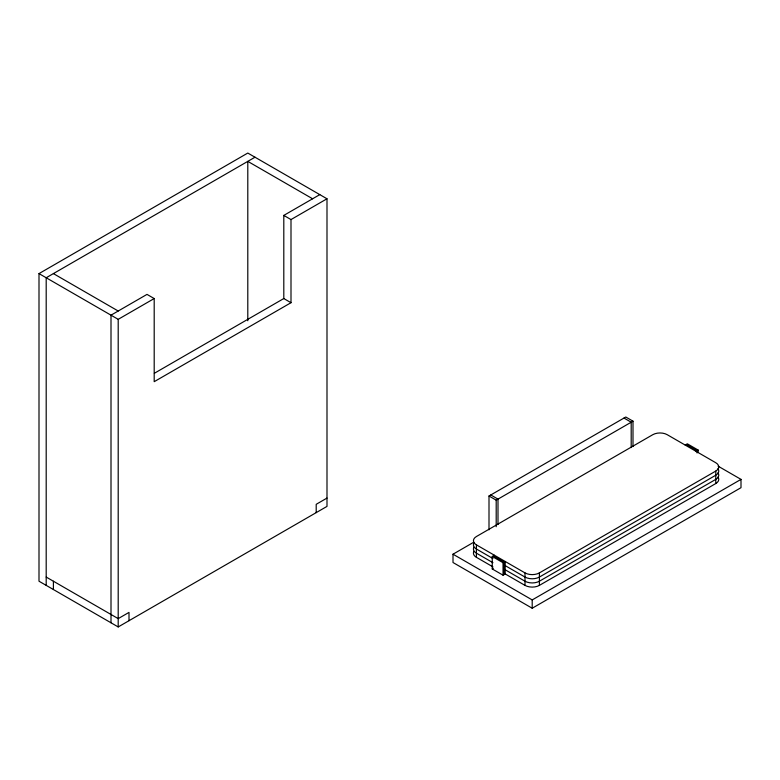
<?xml version="1.0" encoding="UTF-8"?>
<svg xmlns="http://www.w3.org/2000/svg" width="780" height="780" viewBox="0 0 780 780"><rect width="100%" height="100%" fill="white"/><g stroke="black" fill="none" stroke-linecap="round" stroke-linejoin="round"><path stroke-width="1.17" d="M39 273.604L247.796 153.055L326.995 198.783L326.995 506.395L118.199 626.944L39 581.217L39 273.604L118.199 319.332L154.196 298.545L154.196 381.683L290.998 302.708L290.998 219.57L326.995 198.783M255.002 157.209L46.196 277.758L46.196 585.38M154.362 373.279L283.803 298.545L283.803 215.407L319.8 194.62M326.995 498.079L316.202 504.319L316.202 512.626M489.002 529.795L489.002 496.002L625.804 417.017L632.999 421.18L632.999 446.521M489.002 496.002L496.197 500.156L632.999 421.18M718.078 466.138L741 479.378L741 487.685L532.204 608.234L453.005 562.517L453.005 554.2L473.723 542.236M492.238 556.481L503.042 562.721L505.196 561.473L505.196 573.943L503.042 575.192L492.238 568.951L492.238 556.481L494.403 555.233M685.201 445.078L687.356 443.83L698.158 450.07L698.158 452.332M492.238 568.951L493.321 568.327M696.004 451.318L698.158 450.07M476.404 544.85L524.999 572.9A10.179 5.879 0 0 0 539.399 572.9L715.796 471.061A10.179 5.879 0 0 0 715.796 462.745L667.202 434.684A10.179 5.879 0 0 0 652.801 434.684L476.404 536.533A10.179 5.879 0 0 0 476.404 544.85L476.404 557.32L492.94 566.865M504.319 573.437L524.999 585.38A10.179 5.879 0 0 0 539.399 585.38L715.796 483.532A10.179 5.879 0 0 0 717.941 477.038M453.005 554.2L532.204 599.927L741 479.378M312.604 198.783L247.796 161.372L247.796 320.755M686.283 444.454L697.076 450.694L697.076 452.956M283.803 215.407L290.998 219.57M624 418.06L631.195 422.214L631.195 447.564M283.803 298.545L290.998 302.708M154.196 298.545L147.001 294.392L111.004 315.178L111.004 622.791M490.796 494.959L498.001 499.122L498.001 524.462M53.401 273.604L118.199 311.015M493.321 555.857L504.124 562.097L504.124 574.567M492.94 558.558L476.404 549.003A10.179 5.879 0 0 1 473.899 543.065M504.319 565.12L524.999 577.063A10.179 5.879 0 0 0 539.399 577.063L715.796 475.215A10.179 5.879 0 0 0 717.941 468.721M492.94 562.712L476.404 553.157A10.179 5.879 0 0 1 473.899 547.219M504.319 569.283L524.999 581.217A10.179 5.879 0 0 0 539.399 581.217L715.796 479.378A10.179 5.879 0 0 0 717.941 472.885M46.196 577.063L118.199 618.628L129.002 612.398L129.002 620.704M715.796 471.061L715.796 483.532M539.399 572.9L539.399 585.38M532.204 599.927L532.204 608.234M524.999 572.9L524.999 585.38M503.042 562.721L503.042 575.192M496.197 500.156L496.197 526.715M118.199 319.332L118.199 626.944M53.401 581.217L53.401 589.534M476.404 557.32A10.179 5.879 0 0 1 473.899 551.372"/></g></svg>
